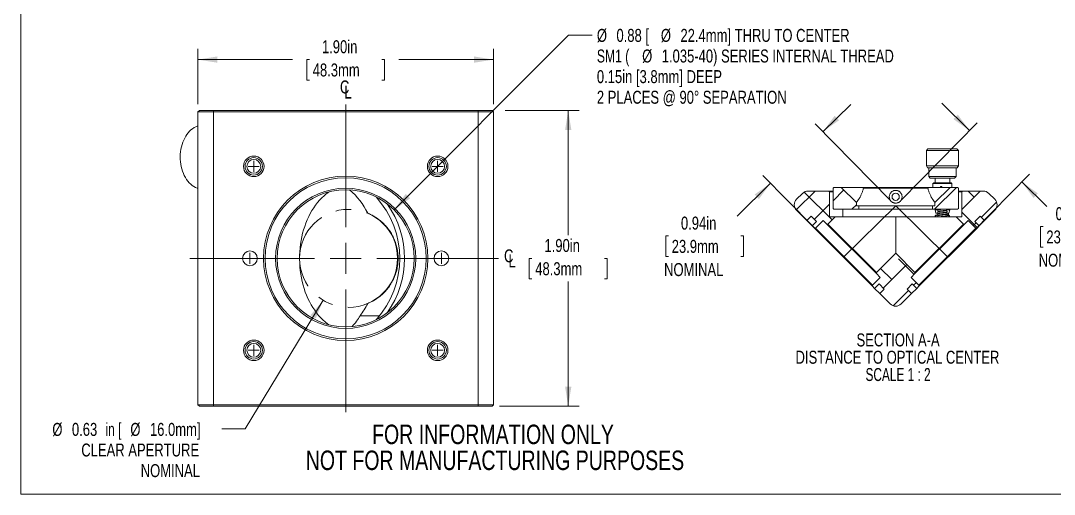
# Model space of a CAD drawing. Header units: inches. Extents: x 0.1 to 10.9, y 0 to 8.5.
# Drawn here: x 0.06 to 6.7, y 0.04 to 3.08 of the extents above; entities that cross this region are included whole.
import ezdxf

# ---------------------------------------------------------------- set-up
doc = ezdxf.new("R2010")
doc.units = ezdxf.units.IN
doc.header["$MEASUREMENT"] = 0
doc.linetypes.add('CENTERX2', pattern=[0.8, 0.5, -0.1, 0.1, -0.1])
doc.styles.add('SLDTEXTSTYLE0', font='TXT', dxfattribs={"width": 0.75})
doc.styles.add('SLDTEXTSTYLE2', font='TXT', dxfattribs={"width": 0.6875})
doc.styles.add('SLDTEXTSTYLE3', font='TXT', dxfattribs={"width": 0.7})
doc.styles.add('SLDTEXTSTYLE4', font='TXT', dxfattribs={"width": 0.681818})
doc.dimstyles.new('SLDDIMSTYLE0', dxfattribs={"dimtxt": 0.083333, "dimasz": 0.125, "dimexe": 0, "dimexo": 0.0625, "dimgap": 0.020833, "dimtad": 0, "dimtih": 1, "dimtoh": 1, "dimrnd": 1e-09, "dimzin": 4, "dimdsep": 46, "dimtxsty": 'SLDTEXTSTYLE0', "dimsah": 1, "dimcen": 0.09, "dimadec": 0, "dimazin": 1, "dimtfac": 1, "dimtofl": 0, "dimtmove": 0, "dimatfit": 3, "dimfxl": 1, "dimfrac": 2, "dimtolj": 1, "dimtzin": 12, "dimarcsym": 0})
doc.dimstyles.new('SLDDIMSTYLE1', dxfattribs={"dimtxt": 0.083333, "dimasz": 0.125, "dimexe": 0, "dimexo": 0.0625, "dimgap": 0.020833, "dimtad": 0, "dimtih": 1, "dimtoh": 1, "dimrnd": 1e-09, "dimzin": 12, "dimdsep": 46, "dimtxsty": 'SLDTEXTSTYLE0', "dimsah": 1, "dimcen": 0, "dimadec": 0, "dimazin": 3, "dimtfac": 1, "dimtofl": 0, "dimtmove": 0, "dimatfit": 3, "dimfxl": 1, "dimfrac": 2, "dimtolj": 1, "dimtzin": 12, "dimarcsym": 0})
doc.dimstyles.new('SLDDIMSTYLE5', dxfattribs={"dimtxt": 0.083333, "dimasz": 0.125, "dimexe": 0, "dimexo": 0.0625, "dimgap": 0.020833, "dimtad": 0, "dimtih": 1, "dimtoh": 1, "dimrnd": 1e-09, "dimdsep": 46, "dimtxsty": 'SLDTEXTSTYLE0', "dimsah": 1, "dimcen": 0, "dimadec": 0, "dimazin": 2, "dimtfac": 1, "dimtofl": 0, "dimtmove": 0, "dimatfit": 3, "dimfxl": 1, "dimfrac": 2, "dimtolj": 1, "dimtzin": 12, "dimarcsym": 0})
doc.dimstyles.new('SLDDIMSTYLE9', dxfattribs={"dimtxt": 0.083333, "dimasz": 0.125, "dimexe": 0, "dimexo": 0.0625, "dimgap": 0.020833, "dimtad": 0, "dimtih": 1, "dimtoh": 1, "dimlfac": 2, "dimrnd": 1e-09, "dimdsep": 46, "dimtxsty": 'SLDTEXTSTYLE0', "dimsah": 1, "dimcen": 0.09, "dimadec": 0, "dimazin": 2, "dimtfac": 1, "dimtmove": 0, "dimatfit": 0, "dimfxl": 1, "dimfrac": 2, "dimtolj": 1, "dimtzin": 12, "dimarcsym": 0})

# ---------------------------------------------------------------- blocks, each defined once
blk = doc.blocks.new('SW_NOTE_4')
at = {"color": 0, "linetype": 'Continuous', "lineweight": 0, "char_height": 0.125, "attachment_point": 2, "style": 'SLDTEXTSTYLE0'}
for s, insert in [('FOR INFORMATION ONLY', (0.9863, 0.1611)), ('NOT FOR MANUFACTURING PURPOSES', (0.9991, -0.0055))]:
    blk.add_mtext(s, dxfattribs=dict(at, insert=insert))
blk = doc.blocks.new('_D_7')
at = {"color": 8, "linetype": 'Continuous', "lineweight": 0}
for p, q in [((2.0054, 1.2819), (1.5052, 0.4562)), ((1.5052, 0.4562), (1.3552, 0.4562))]:
    blk.add_line(p, q, dxfattribs=at)
blk.add_solid([(2.0054, 1.2819), (1.9235, 1.1853), (1.9577, 1.1646)], dxfattribs=at)
at = {"color": 8, "linetype": 'Continuous', "lineweight": 0, "attachment_point": 1}
for s, insert, char_height, style in [('%%c', (0.2656, 0.4942), 0.08333, 'SLDTEXTSTYLE0'), ('0.63', (0.3914, 0.4942), 0.08333, 'SLDTEXTSTYLE0'), ('in [', (0.6069, 0.4942), 0.08333, 'SLDTEXTSTYLE2'), ('%%c', (0.7666, 0.4942), 0.08333, 'SLDTEXTSTYLE0'), ('16.0mm]', (0.8924, 0.4942), 0.08333, 'SLDTEXTSTYLE0'), ('CLEAR APERTURE', (0.4515, 0.3618), 0.083333, 'SLDTEXTSTYLE0'), ('NOMINAL', (0.8331, 0.2294), 0.08333, 'SLDTEXTSTYLE0')]:
    blk.add_mtext(s, dxfattribs=dict(at, insert=insert, char_height=char_height, style=style))
blk = doc.blocks.new('_D_8')
at = {"color": 8, "linetype": 'Continuous', "lineweight": 0}
for p, q in [((1.1999, 2.541), (1.1999, 2.8973)), ((3.0999, 2.541), (3.0999, 2.8973)), ((1.1999, 2.8273), (1.809, 2.8273)), ((1.9169, 2.8273), (1.9, 2.8273)), ((1.9, 2.8273), (1.9, 2.6949)), ((2.3829, 2.8273), (2.3998, 2.8273)), ((2.3998, 2.8273), (2.3998, 2.6949)), ((3.0999, 2.8273), (2.4908, 2.8273)), ((1.9, 2.6949), (1.9169, 2.6949)), ((2.3998, 2.6949), (2.3829, 2.6949))]:
    blk.add_line(p, q, dxfattribs=at)
for points in [[(1.1999, 2.8273), (1.3249, 2.8073), (1.3249, 2.8473)], [(3.0999, 2.8273), (2.9749, 2.8473), (2.9749, 2.8073)]]:
    blk.add_solid(points, dxfattribs=at)
at = {"color": 8, "linetype": 'Continuous', "lineweight": 0, "char_height": 0.08333, "attachment_point": 1, "style": 'SLDTEXTSTYLE0'}
for s, insert in [('1.90in', (1.9972, 2.9516)), ('48.3mm', (1.938, 2.8023))]:
    blk.add_mtext(s, dxfattribs=dict(at, insert=insert))
blk = doc.blocks.new('_D_9')
at = {"color": 8, "linetype": 'Continuous', "lineweight": 0}
for p, q in [((2.461, 1.8622), (3.582, 2.9832)), ((3.582, 2.9832), (3.732, 2.9832))]:
    blk.add_line(p, q, dxfattribs=at)
blk.add_solid([(2.461, 1.8622), (2.5635, 1.9364), (2.5352, 1.9647)], dxfattribs=at)
at = {"color": 8, "linetype": 'Continuous', "lineweight": 0, "attachment_point": 1}
for s, insert, char_height, style in [('%%c', (3.7633, 3.0244), 0.08333, 'SLDTEXTSTYLE0'), ('0.88 [', (3.8891, 3.0244), 0.08333, 'SLDTEXTSTYLE0'), ('%%c', (4.1743, 3.0244), 0.08333, 'SLDTEXTSTYLE0'), ('22.4mm] THRU TO CENTER', (4.3001, 3.0244), 0.083333, 'SLDTEXTSTYLE0'), ('SM1 (', (3.7633, 2.892), 0.08333, 'SLDTEXTSTYLE3'), ('%%c', (4.0542, 2.892), 0.08333, 'SLDTEXTSTYLE0'), ('1.035-40) SERIES INTERNAL THREAD', (4.18, 2.892), 0.083333, 'SLDTEXTSTYLE0'), ('0.15in [3.8mm] DEEP', (3.7633, 2.7596), 0.083333, 'SLDTEXTSTYLE0'), ('2 PLACES @ 90° SEPARATION', (3.7633, 2.6272), 0.083333, 'SLDTEXTSTYLE0')]:
    blk.add_mtext(s, dxfattribs=dict(at, insert=insert, char_height=char_height, style=style))
blk = doc.blocks.new('_D_10')
at = {"color": 8, "linetype": 'Continuous', "lineweight": 0}
for p, q in [((3.1734, 2.501), (3.6493, 2.501)), ((3.5793, 2.501), (3.5793, 1.7003)), ((3.3463, 1.551), (3.3294, 1.551)), ((3.3294, 1.551), (3.3294, 1.4186)), ((3.8124, 1.551), (3.8293, 1.551)), ((3.8293, 1.551), (3.8293, 1.4186)), ((3.3294, 1.4186), (3.3463, 1.4186)), ((3.5793, 0.601), (3.5793, 1.4017)), ((3.8293, 1.4186), (3.8124, 1.4186)), ((3.137, 0.601), (3.6493, 0.601))]:
    blk.add_line(p, q, dxfattribs=at)
for points in [[(3.5793, 2.501), (3.5593, 2.376), (3.5993, 2.376)], [(3.5793, 0.601), (3.5993, 0.726), (3.5593, 0.726)]]:
    blk.add_solid(points, dxfattribs=at)
at = {"color": 8, "linetype": 'Continuous', "lineweight": 0, "char_height": 0.08333, "attachment_point": 1, "style": 'SLDTEXTSTYLE0'}
for s, insert in [('1.90in', (3.4266, 1.6753)), ('48.3mm', (3.3675, 1.526))]:
    blk.add_mtext(s, dxfattribs=dict(at, insert=insert))
blk = doc.blocks.new('SW_SYMBOL_MOD_CL')
at = {"color": 0, "linetype": 'Continuous', "lineweight": 0, "char_height": 30.8, "attachment_point": 5, "style": 'SLDTEXTSTYLE0'}
for s, insert in [('C', (15.7, 23.6)), ('L', (23.6, 11.8))]:
    blk.add_mtext(s, dxfattribs=dict(at, insert=insert))
blk = doc.blocks.new('SW_CENTERMARKSYMBOL_4')
at = {"color": 0, "linetype": 'Continuous', "lineweight": 0}
for p, q in [((0, 0.2), (0, 0.9881)), ((0, 0), (0, 0.1)), ((-0.2, 0), (-1.0007, 0)), ((0, 0), (-0.1, 0)), ((0, 0), (0, -0.1)), ((0, 0), (0.1, 0)), ((0.2, 0), (0.9808, 0)), ((0, -0.2), (0, -0.9868))]:
    blk.add_line(p, q, dxfattribs=at)
blk = doc.blocks.new('SW_CENTERMARKSYMBOL_5')
at = {"color": 0, "linetype": 'Continuous', "lineweight": 0}
for q in [(-0.035, 0), (0, 0.035), (0, -0.035), (0.035, 0)]:
    blk.add_line((0, 0), q, dxfattribs=at)
blk = doc.blocks.new('SW_CENTERMARKSYMBOL_6')
at = {"color": 0, "linetype": 'Continuous', "lineweight": 0}
for q in [(-0.035, 0), (0, 0.035), (0, -0.035), (0.035, 0)]:
    blk.add_line((0, 0), q, dxfattribs=at)
blk = doc.blocks.new('SW_CENTERMARKSYMBOL_7')
at = {"color": 0, "linetype": 'Continuous', "lineweight": 0}
for q in [(-0.035, 0), (0, 0.035), (0, -0.035), (0.035, 0)]:
    blk.add_line((0, 0), q, dxfattribs=at)
blk = doc.blocks.new('SW_CENTERMARKSYMBOL_8')
at = {"color": 0, "linetype": 'Continuous', "lineweight": 0}
for q in [(-0.035, 0), (0, 0.035), (0, -0.035), (0.035, 0)]:
    blk.add_line((0, 0), q, dxfattribs=at)
blk = doc.blocks.new('SW_CENTERMARKSYMBOL_9')
at = {"color": 0, "linetype": 'Continuous', "lineweight": 0}
for q in [(-0.035, 0), (0, 0.035), (0, -0.035), (0.035, 0)]:
    blk.add_line((0, 0), q, dxfattribs=at)
blk = doc.blocks.new('SW_CENTERMARKSYMBOL_10')
at = {"color": 0, "linetype": 'Continuous', "lineweight": 0}
for q in [(-0.035, 0), (0, 0.035), (0, -0.035), (0.035, 0)]:
    blk.add_line((0, 0), q, dxfattribs=at)
blk = doc.blocks.new('_D_15')
at = {"color": 8, "linetype": 'Continuous', "lineweight": 0}
for p, q in [((2.3316, 4.2432), (1.6689, 3.4006)), ((1.6689, 3.4006), (1.5189, 3.4006))]:
    blk.add_line(p, q, dxfattribs=at)
blk.add_solid([(2.3316, 4.2432), (2.2386, 4.1573), (2.27, 4.1326)], dxfattribs=at)
at = {"color": 8, "linetype": 'Continuous', "lineweight": 0, "char_height": 0.083333, "attachment_point": 1, "style": 'SLDTEXTSTYLE0'}
for s, insert in [('1/4-20 MOUNTING HOLE', (0.2055, 3.4417)), ('0.35in [8.9mm] DEEP', (0.4129, 3.3093))]:
    blk.add_mtext(s, dxfattribs=dict(at, insert=insert))
blk = doc.blocks.new('_D_20')
at = {"color": 8, "linetype": 'Continuous', "lineweight": 0}
for p, q in [((6.2647, 3.941), (6.6885, 3.2071)), ((6.6885, 3.2071), (6.8385, 3.2071))]:
    blk.add_line(p, q, dxfattribs=at)
blk.add_solid([(6.2647, 3.941), (6.3099, 3.8228), (6.3446, 3.8428)], dxfattribs=at)
at = {"color": 8, "linetype": 'Continuous', "lineweight": 0, "char_height": 0.083333, "attachment_point": 1, "style": 'SLDTEXTSTYLE0'}
for s, insert in [('4-40 MOUNTING HOLE', (6.8697, 3.2483)), ('FOR USE WITH', (6.8697, 3.1159)), ('ER SERIES EXTENSION RODS (NOT INCLUDED)', (6.8697, 2.9835)), ('4 PLACES, BOTH SIDES', (6.8697, 2.8511))]:
    blk.add_mtext(s, dxfattribs=dict(at, insert=insert))
blk = doc.blocks.new('_D_24')
at = {"color": 8, "linetype": 'Continuous', "lineweight": 0}
for p, q in [((6.1571, 2.3716), (5.9788, 2.5468)), ((5.7177, 1.9247), (6.2061, 2.4215)), ((6.0535, 1.5944), (6.542, 2.0912)), ((6.4929, 2.0413), (6.6539, 1.883)), ((6.6293, 1.755), (6.6124, 1.755)), ((6.6124, 1.755), (6.6124, 1.6226)), ((7.0953, 1.755), (7.1122, 1.755)), ((7.1122, 1.755), (7.1122, 1.6226)), ((6.6124, 1.6226), (6.6293, 1.6226)), ((7.1122, 1.6226), (7.0953, 1.6226))]:
    blk.add_line(p, q, dxfattribs=at)
for points in [[(6.1571, 2.3716), (6.0819, 2.4735), (6.0539, 2.4449)], [(6.4929, 2.0413), (6.568, 1.9394), (6.5961, 1.9679)]]:
    blk.add_solid(points, dxfattribs=at)
at = {"color": 8, "linetype": 'Continuous', "lineweight": 0, "char_height": 0.08333, "attachment_point": 1, "style": 'SLDTEXTSTYLE0'}
for s, insert in [('0.94in', (6.7096, 1.8793)), ('23.9mm', (6.6504, 1.73)), ('NOMINAL', (6.6012, 1.5807))]:
    blk.add_mtext(s, dxfattribs=dict(at, insert=insert))
blk = doc.blocks.new('_D_25')
at = {"color": 8, "linetype": 'Continuous', "lineweight": 0}
for p, q in [((5.2153, 2.3643), (5.3936, 2.5396)), ((5.6475, 1.9247), (5.1662, 2.4142)), ((5.3117, 1.5944), (4.8303, 2.084)), ((4.8794, 2.034), (4.6644, 1.8226)), ((4.223, 1.6946), (4.2061, 1.6946)), ((4.2061, 1.6946), (4.2061, 1.5622)), ((4.689, 1.6946), (4.7059, 1.6946)), ((4.7059, 1.6946), (4.7059, 1.5622)), ((4.2061, 1.5622), (4.223, 1.5622)), ((4.7059, 1.5622), (4.689, 1.5622))]:
    blk.add_line(p, q, dxfattribs=at)
for points in [[(5.2153, 2.3643), (5.3184, 2.4377), (5.2904, 2.4662)], [(4.8794, 2.034), (4.7763, 1.9607), (4.8043, 1.9321)]]:
    blk.add_solid(points, dxfattribs=at)
at = {"color": 8, "linetype": 'Continuous', "lineweight": 0, "char_height": 0.08333, "attachment_point": 1, "style": 'SLDTEXTSTYLE0'}
for s, insert in [('0.94in', (4.3033, 1.8189)), ('23.9mm', (4.2441, 1.6696)), ('NOMINAL', (4.195, 1.5203))]:
    blk.add_mtext(s, dxfattribs=dict(at, insert=insert))
blk = doc.blocks.new('SW_NOTE_5')
at = {"color": 0, "linetype": 'Continuous', "lineweight": 0, "char_height": 0.083333, "attachment_point": 2}
for s, insert, style in [('SECTION A-A', (0.3372, 0.1074), 'SLDTEXTSTYLE0'), ('DISTANCE TO OPTICAL CENTER', (0.3333, -0.0037), 'SLDTEXTSTYLE0'), ('SCALE 1 : 2', (0.3371, -0.1148), 'SLDTEXTSTYLE4')]:
    blk.add_mtext(s, dxfattribs=dict(at, insert=insert, style=style))

msp = doc.modelspace()

# ---------------------------------------------------------------- hatches: boundary and pattern name
at = {"linetype": 'Continuous', "lineweight": 0}
h = msp.add_hatch(dxfattribs=at)
h.set_pattern_fill('ANSI31', style=0)
h.paths.add_polyline_path([(5.4301, 1.889), (5.4301, 1.9089), (5.3325, 2.0065), (5.2851, 2.0065), (5.2801, 2.0015), (5.2801, 1.8715), (5.2851, 1.8665), (5.4451, 1.8665), (5.4451, 1.889)], flags=0)
h = msp.add_hatch(dxfattribs=at)
h.set_pattern_fill('ANSI31', style=0)
h.paths.add_polyline_path([(5.9351, 1.9089), (5.9351, 1.889), (5.9201, 1.889), (5.9201, 1.8665), (6.0801, 1.8665), (6.0851, 1.8715), (6.0851, 2.0015), (6.0801, 2.0065), (6.0327, 2.0065)], flags=0)
h = msp.add_hatch(dxfattribs=at)
h.set_pattern_fill('ANSI38', style=0)
edge = h.paths.add_edge_path(flags=0)
edge.add_line((5.2576, 1.818), (5.2576, 1.978))
edge.add_line((5.2576, 1.978), (5.2526, 1.983))
edge.add_line((5.2526, 1.983), (5.1199, 1.983))
edge.add_arc((5.1199, 1.933), 0.05, 90, 135)
edge.add_line((5.0846, 1.9684), (5.0462, 1.93))
edge.add_arc((5.0816, 1.8947), 0.05, 135, 225)
edge.add_line((5.0462, 1.8593), (5.1125, 1.793))
edge.add_line((5.1125, 1.793), (5.1408, 1.8212))
edge.add_line((5.1408, 1.8212), (5.1743, 1.7878))
edge.add_line((5.1743, 1.7878), (5.146, 1.7595))
edge.add_line((5.146, 1.7595), (5.1602, 1.7453))
edge.add_line((5.1602, 1.7453), (5.1673, 1.7453))
edge.add_line((5.1673, 1.7453), (5.2168, 1.7948))
edge.add_line((5.2168, 1.7948), (5.2407, 1.7709))
edge.add_line((5.2407, 1.7709), (5.2477, 1.7709))
edge.add_line((5.2477, 1.7709), (5.2949, 1.818))
edge.add_line((5.2949, 1.818), (5.2576, 1.818))
h = msp.add_hatch(dxfattribs=at)
h.set_pattern_fill('ANSI38', style=0)
edge = h.paths.add_edge_path(flags=0)
edge.add_line((6.2453, 1.983), (6.1126, 1.983))
edge.add_line((6.1126, 1.983), (6.1076, 1.978))
edge.add_line((6.1076, 1.978), (6.1076, 1.818))
edge.add_line((6.1076, 1.818), (6.0703, 1.818))
edge.add_line((6.0703, 1.818), (6.1175, 1.7709))
edge.add_line((6.1175, 1.7709), (6.1245, 1.7709))
edge.add_line((6.1245, 1.7709), (6.1484, 1.7948))
edge.add_line((6.1484, 1.7948), (6.1979, 1.7453))
edge.add_line((6.1979, 1.7453), (6.205, 1.7453))
edge.add_line((6.205, 1.7453), (6.2192, 1.7595))
edge.add_line((6.2192, 1.7595), (6.1909, 1.7878))
edge.add_line((6.1909, 1.7878), (6.2244, 1.8212))
edge.add_line((6.2244, 1.8212), (6.2527, 1.793))
edge.add_line((6.2527, 1.793), (6.319, 1.8593))
edge.add_arc((6.2836, 1.8947), 0.05, 315, 405)
edge.add_line((6.319, 1.93), (6.2806, 1.9684))
edge.add_arc((6.2453, 1.933), 0.05, 45, 90)
h = msp.add_hatch(dxfattribs=at)
h.set_pattern_fill('ANSI38', style=0)
edge = h.paths.add_edge_path(flags=0)
edge.add_line((5.7895, 1.3864), (5.8178, 1.3581))
edge.add_line((5.8178, 1.3581), (5.832, 1.3723))
edge.add_line((5.832, 1.3723), (5.832, 1.3793))
edge.add_line((5.832, 1.3793), (5.7825, 1.4288))
edge.add_line((5.7825, 1.4288), (5.8063, 1.4527))
edge.add_line((5.8063, 1.4527), (5.8063, 1.4598))
edge.add_line((5.8063, 1.4598), (5.6826, 1.5835))
edge.add_line((5.6826, 1.5835), (5.5589, 1.4598))
edge.add_line((5.5589, 1.4598), (5.5589, 1.4527))
edge.add_line((5.5589, 1.4527), (5.5827, 1.4288))
edge.add_line((5.5827, 1.4288), (5.5332, 1.3793))
edge.add_line((5.5332, 1.3793), (5.5332, 1.3723))
edge.add_line((5.5332, 1.3723), (5.5474, 1.3581))
edge.add_line((5.5474, 1.3581), (5.5757, 1.3864))
edge.add_line((5.5757, 1.3864), (5.6092, 1.3529))
edge.add_line((5.6092, 1.3529), (5.5809, 1.3246))
edge.add_line((5.5809, 1.3246), (5.6472, 1.2583))
edge.add_arc((5.6826, 1.2936), 0.05, 225, 315)
edge.add_line((5.718, 1.2583), (5.7843, 1.3246))
edge.add_line((5.7843, 1.3246), (5.756, 1.3529))
edge.add_line((5.756, 1.3529), (5.7895, 1.3864))

# ---------------------------------------------------------------- linework, layer by layer
at = {"color": 7, "linetype": 'Continuous', "lineweight": 0}
for p, q in [((0.0622, 8.4506), (0.0622, 0.0356)), ((1.1999, 2.491), (1.2099, 2.501)), ((1.2999, 2.491), (1.1999, 2.491)), ((1.1999, 0.611), (1.1999, 2.491)), ((1.2099, 2.501), (1.2999, 2.501)), ((1.2999, 2.491), (1.2999, 2.501)), ((1.2999, 2.501), (2.9999, 2.501)), ((1.2999, 2.491), (1.2999, 0.611)), ((2.9999, 2.491), (1.2999, 2.491)), ((2.9999, 2.491), (2.9999, 2.501)), ((2.9999, 2.501), (3.0899, 2.501)), ((2.9999, 0.611), (2.9999, 2.491)), ((3.0999, 2.491), (2.9999, 2.491)), ((3.0999, 2.491), (3.0899, 2.501)), ((3.0999, 2.491), (3.0999, 0.611)), ((5.8901, 2.2538), (5.8801, 2.2438)), ((5.8801, 2.2438), (5.8801, 2.1443)), ((6.0851, 2.2438), (5.8801, 2.2438)), ((6.0751, 2.2538), (5.8901, 2.2538)), ((6.0851, 2.2438), (6.0751, 2.2538)), ((6.0851, 2.1443), (6.0851, 2.2438)), ((5.8801, 2.1443), (5.8876, 2.1313)), ((6.0851, 2.1443), (5.8801, 2.1443)), ((6.0776, 2.1313), (5.8876, 2.1313)), ((5.8951, 2.1313), (5.8951, 2.0763)), ((6.0701, 2.0763), (6.0701, 2.1313)), ((6.0776, 2.1313), (6.0851, 2.1443)), ((5.8951, 2.0763), (5.9051, 2.0663)), ((6.0701, 2.0763), (5.8951, 2.0763)), ((6.0601, 2.0663), (5.9051, 2.0663)), ((5.9357, 2.0663), (5.9357, 2.0365)), ((6.0295, 2.0365), (6.0295, 2.0663)), ((6.0601, 2.0663), (6.0701, 2.0763)), ((5.2851, 2.0065), (5.2801, 2.0015)), ((5.2801, 1.8715), (5.2801, 2.0015)), ((5.2851, 2.0065), (5.3325, 2.0065)), ((5.3325, 2.0065), (5.4301, 1.9089)), ((5.3325, 2.0065), (5.4695, 2.0065)), ((5.4758, 2.0015), (5.4695, 2.0065)), ((5.4695, 2.0065), (5.8957, 2.0065)), ((5.8894, 2.0015), (5.4758, 2.0015)), ((5.8957, 2.0065), (5.8894, 2.0015)), ((6.0327, 2.0065), (5.8957, 2.0065)), ((5.9272, 2.0365), (5.9222, 2.0315)), ((5.9222, 2.0315), (5.9222, 2.0065)), ((5.9222, 2.0315), (6.043, 2.0315)), ((5.9272, 2.0365), (6.038, 2.0365)), ((6.0327, 2.0065), (5.9351, 1.9089)), ((6.0327, 2.0065), (6.0801, 2.0065)), ((6.043, 2.0315), (6.038, 2.0365)), ((6.043, 2.0065), (6.043, 2.0315)), ((6.0851, 2.0015), (6.0801, 2.0065)), ((6.0851, 1.8715), (6.0851, 2.0015)), ((5.0846, 1.9684), (5.0462, 1.93)), ((5.2526, 1.983), (5.1199, 1.983)), ((5.2576, 1.978), (5.2526, 1.983)), ((5.2526, 1.983), (5.2801, 1.983)), ((5.2576, 1.978), (5.2576, 1.818)), ((5.2801, 1.978), (5.2576, 1.978)), ((6.0851, 1.983), (6.1126, 1.983)), ((6.1076, 1.978), (6.0851, 1.978)), ((6.1126, 1.983), (6.1076, 1.978)), ((6.1076, 1.818), (6.1076, 1.978)), ((6.2453, 1.983), (6.1126, 1.983)), ((6.1855, 1.983), (6.1855, 1.9832)), ((6.2806, 1.9684), (6.319, 1.93)), ((5.1125, 1.793), (5.0462, 1.8593)), ((5.2801, 1.8715), (5.2851, 1.8665)), ((5.4451, 1.8665), (5.2851, 1.8665)), ((5.4301, 1.9089), (5.4301, 1.889)), ((5.4451, 1.889), (5.4301, 1.889)), ((5.4451, 1.889), (5.4451, 1.8665)), ((5.4451, 1.889), (5.9201, 1.889)), ((5.9201, 1.8665), (5.4451, 1.8665)), ((5.9201, 1.8665), (5.9201, 1.889)), ((5.9351, 1.889), (5.9201, 1.889)), ((6.0801, 1.8665), (5.9201, 1.8665)), ((5.9351, 1.889), (5.9351, 1.9089)), ((5.9357, 1.8665), (5.9357, 1.8623)), ((5.9357, 1.8623), (5.9413, 1.8413)), ((5.9542, 1.8623), (5.9357, 1.8623)), ((6.0295, 1.8623), (6.0121, 1.8623)), ((6.0238, 1.8413), (6.0295, 1.8623)), ((6.0295, 1.8623), (6.0295, 1.8665)), ((6.0801, 1.8665), (6.0851, 1.8715)), ((6.319, 1.8593), (6.2527, 1.793)), ((5.1125, 1.793), (5.1408, 1.8212)), ((5.146, 1.7595), (5.1125, 1.793)), ((5.1408, 1.8212), (5.1743, 1.7878)), ((5.2168, 1.7948), (5.1673, 1.7453)), ((5.2168, 1.7948), (5.2407, 1.7709)), ((5.2949, 1.818), (5.2477, 1.7709)), ((5.2949, 1.818), (5.2576, 1.818)), ((5.2949, 1.818), (5.6826, 1.818)), ((5.6826, 1.818), (5.6826, 1.5835)), ((5.6826, 1.818), (6.0703, 1.818)), ((5.9554, 1.8413), (5.9413, 1.8413)), ((5.9604, 1.8278), (5.961, 1.8272)), ((6.0062, 1.8217), (6.0056, 1.8207)), ((6.0083, 1.8323), (6.0101, 1.8351)), ((6.0238, 1.8413), (6.0125, 1.8413)), ((6.1175, 1.7709), (6.0703, 1.818)), ((6.1076, 1.818), (6.0703, 1.818)), ((6.1245, 1.7709), (6.1484, 1.7948)), ((6.1979, 1.7453), (6.1484, 1.7948)), ((6.1909, 1.7878), (6.2244, 1.8212)), ((6.2192, 1.7595), (6.2527, 1.793)), ((6.2527, 1.793), (6.2244, 1.8212)), ((5.1743, 1.7878), (5.146, 1.7595)), ((5.1602, 1.7453), (5.146, 1.7595)), ((5.1602, 1.7453), (5.1673, 1.7453)), ((5.5332, 1.3723), (5.1602, 1.7453)), ((5.1673, 1.7453), (5.5332, 1.3793)), ((5.5589, 1.4527), (5.2407, 1.7709)), ((5.2407, 1.7709), (5.2477, 1.7709)), ((5.2477, 1.7709), (5.5589, 1.4598)), ((6.1245, 1.7709), (5.8063, 1.4527)), ((5.8063, 1.4598), (6.1175, 1.7709)), ((5.832, 1.3793), (6.1979, 1.7453)), ((6.205, 1.7453), (5.832, 1.3723)), ((6.1175, 1.7709), (6.1245, 1.7709)), ((6.1909, 1.7878), (6.2192, 1.7595)), ((6.1979, 1.7453), (6.205, 1.7453)), ((6.2192, 1.7595), (6.205, 1.7453)), ((5.5589, 1.4598), (5.6826, 1.5835)), ((5.6826, 1.5835), (5.8063, 1.4598)), ((5.5332, 1.3793), (5.5827, 1.4288)), ((5.5589, 1.4598), (5.5589, 1.4527)), ((5.5589, 1.4527), (5.5827, 1.4288)), ((5.7825, 1.4288), (5.8063, 1.4527)), ((5.7825, 1.4288), (5.832, 1.3793)), ((5.8063, 1.4527), (5.8063, 1.4598)), ((5.5332, 1.3793), (5.5332, 1.3723)), ((5.5474, 1.3581), (5.5332, 1.3723)), ((5.5474, 1.3581), (5.5757, 1.3864)), ((5.5809, 1.3246), (5.5474, 1.3581)), ((5.5757, 1.3864), (5.6092, 1.3529)), ((5.6092, 1.3529), (5.5809, 1.3246)), ((5.756, 1.3529), (5.7895, 1.3864)), ((5.756, 1.3529), (5.7843, 1.3246)), ((5.7843, 1.3246), (5.8178, 1.3581)), ((5.8178, 1.3581), (5.7895, 1.3864)), ((5.832, 1.3723), (5.8178, 1.3581)), ((5.832, 1.3723), (5.832, 1.3793)), ((5.6472, 1.2583), (5.5809, 1.3246)), ((5.7843, 1.3246), (5.718, 1.2583)), ((2.2431, 1.1827), (2.37, 1.1827)), ((1.1999, 0.611), (1.2999, 0.611)), ((1.1999, 0.611), (1.2099, 0.601)), ((1.2999, 0.601), (1.2099, 0.601)), ((1.2999, 0.611), (2.9999, 0.611)), ((1.2999, 0.611), (1.2999, 0.601)), ((2.9999, 0.601), (1.2999, 0.601)), ((2.9999, 0.611), (3.0999, 0.611)), ((2.9999, 0.611), (2.9999, 0.601)), ((3.0899, 0.601), (2.9999, 0.601)), ((3.0999, 0.611), (3.0899, 0.601)), ((10.9445, 0.0356), (0.0622, 0.0356))]:
    msp.add_line(p, q, dxfattribs=at)
at = {"color": 8, "linetype": 'Continuous', "lineweight": 0}
for p, q in [((5.3426, 1.8665), (5.3426, 1.818)), ((6.0226, 1.8299), (6.0226, 1.8413))]:
    msp.add_line(p, q, dxfattribs=at)
at = {"color": 7, "linetype": 'CENTERX2', "lineweight": 0}
for p, q in [((5.3467, 1.5588), (5.6826, 1.889)), ((5.6826, 1.889), (6.0185, 1.5588))]:
    msp.add_line(p, q, dxfattribs=at)
at = {"color": 7, "linetype": 'Continuous', "lineweight": 0, "flags": 128}
for points in [[(1.1229, 2.3362), (1.1157, 2.3237), (1.1092, 2.3105), (1.1036, 2.2965), (1.0987, 2.282), (1.0946, 2.267), (1.0913, 2.2515), (1.089, 2.2358), (1.0875, 2.2198), (1.0869, 2.2038), (1.0872, 2.1877), (1.0884, 2.1717), (1.0904, 2.1558), (1.0934, 2.1403), (1.0972, 2.1251), (1.1018, 2.1104), (1.1072, 2.0962), (1.1134, 2.0827), (1.1204, 2.07), (1.128, 2.058), (1.1362, 2.0469), (1.1451, 2.0368), (1.1544, 2.0277), (1.1643, 2.0196), (1.1746, 2.0127), (1.1852, 2.0069), (1.1961, 2.0023), (1.1999, 2.0011)], [(2.0418, 1.1245), (2.033, 1.1309), (2.018, 1.1427), (2.0035, 1.1557), (1.9895, 1.1696), (1.976, 1.1846), (1.963, 1.2005), (1.9506, 1.2173), (1.9389, 1.235), (1.9278, 1.2535), (1.9174, 1.2728), (1.9077, 1.2928), (1.8988, 1.3135), (1.8906, 1.3348), (1.8832, 1.3567), (1.8765, 1.3791), (1.8708, 1.4019), (1.8658, 1.4252), (1.8617, 1.4487), (1.8584, 1.4725), (1.856, 1.4965), (1.8545, 1.5207), (1.8538, 1.545), (1.854, 1.5692), (1.8551, 1.5934), (1.8571, 1.6175), (1.8599, 1.6415), (1.8636, 1.6652), (1.8682, 1.6885), (1.8735, 1.7116), (1.8798, 1.7342), (1.8868, 1.7563), (1.8946, 1.7779), (1.9032, 1.799), (1.9125, 1.8193), (1.9225, 1.839), (1.9333, 1.8579), (1.9447, 1.876), (1.9567, 1.8933), (1.9694, 1.9096), (1.9826, 1.9251), (1.9964, 1.9395), (2.0107, 1.953), (2.0254, 1.9654), (2.0406, 1.9767), (2.0418, 1.9776)], [(5.9526, 1.8413), (5.9529, 1.8404), (5.9541, 1.8372)]]:
    msp.add_lwpolyline(points, dxfattribs=at)
at = {"color": 7, "linetype": 'Continuous', "lineweight": 0}
for centre, radius in [((1.5593, 2.1416), 0.066), ((1.5593, 2.1416), 0.056), ((2.7404, 2.1416), 0.066), ((2.7404, 2.1416), 0.056), ((1.5593, 2.1416), 0.0445), ((2.7404, 2.1416), 0.0445), ((2.1499, 1.551), 0.5275), ((2.1499, 1.551), 0.5175), ((2.1499, 1.551), 0.45), ((2.1499, 1.551), 0.44), ((5.6826, 1.9465), 0.0234), ((1.5349, 1.551), 0.0474), ((2.7649, 1.551), 0.0474), ((1.5593, 0.9605), 0.066), ((1.5593, 0.9605), 0.056), ((1.5593, 0.9605), 0.0445), ((2.7404, 0.9605), 0.066), ((2.7404, 0.9605), 0.056), ((2.7404, 0.9605), 0.0445)]:
    msp.add_circle(centre, radius, dxfattribs=at)
at = {"color": 8, "linetype": 'CENTERX2', "lineweight": 0}
msp.add_circle((2.1685, 1.551), 0.3147, dxfattribs=at)
at = {"color": 7, "linetype": 'Continuous', "lineweight": 0}
for centre, radius, start, end in [((1.2488, 2.2647), 0.1448, 109.72828, 150.38846), ((1.8926, 1.6507), 0.4416, 25.50264, 50.26625), ((1.9107, 1.551), 0.5867, 317.77088, 42.22912), ((5.0816, 1.8947), 0.05, 135, 225), ((5.1199, 1.933), 0.05, 90, 135), ((6.2453, 1.933), 0.05, 45, 90), ((6.2836, 1.8947), 0.05, 315, 45), ((1.9184, 1.551), 0.609, 324.96065, 35.03935), ((5.95, 1.8162), 0.0156, 78.27659, 173.1079), ((5.95, 1.8162), 0.0131, 52.79209, 171.78679), ((6.0152, 1.8162), 0.0156, 6.8921, 106.01868), ((6.0152, 1.8162), 0.0106, 10.16425, 105.39677), ((1.8454, 1.4805), 0.4967, 323.17514, 333.80396), ((5.6826, 1.2936), 0.05, 225, 315), ((1.8975, 1.3843), 0.4, 317.29925, 329.74802)]:
    msp.add_arc(centre, radius, start, end, dxfattribs=at)
for points, knots in [([(5.4758, 2.0015), (5.475, 1.9983), (5.4733, 1.9919), (5.4704, 1.9827), (5.4672, 1.9738), (5.4636, 1.965), (5.4598, 1.9566), (5.4558, 1.9485), (5.4517, 1.941), (5.4478, 1.9344), (5.4441, 1.9286), (5.4408, 1.9235), (5.4378, 1.9192), (5.4351, 1.9156), (5.433, 1.9127), (5.4314, 1.9106), (5.4304, 1.9092), (5.4301, 1.9089), (5.4301, 1.9089), (5.4301, 1.9089)], [0, 0, 0, 0, 0.055323, 0.11094, 0.167509, 0.224419, 0.28653, 0.349091, 0.413036, 0.477445, 0.539315, 0.601579, 0.665049, 0.728925, 0.794416, 0.860342, 0.927628, 0.995381, 1, 1, 1, 1]), ([(5.8894, 2.0015), (5.8902, 1.9983), (5.8919, 1.9919), (5.8948, 1.9827), (5.898, 1.9738), (5.9016, 1.965), (5.9054, 1.9566), (5.9094, 1.9485), (5.9135, 1.941), (5.9174, 1.9344), (5.9211, 1.9286), (5.9244, 1.9235), (5.9274, 1.9192), (5.9301, 1.9156), (5.9322, 1.9127), (5.9338, 1.9106), (5.9348, 1.9092), (5.9351, 1.9089), (5.9351, 1.9089), (5.9351, 1.9089)], [0, 0, 0, 0, 0.055323, 0.11094, 0.167509, 0.224419, 0.28653, 0.349091, 0.413036, 0.477445, 0.539315, 0.601579, 0.665049, 0.728925, 0.794416, 0.860342, 0.927628, 0.995381, 1, 1, 1, 1]), ([(5.9751, 2.0128), (5.9746, 2.0128), (5.9736, 2.0127), (5.9723, 2.012), (5.9713, 2.0111), (5.9706, 2.0102), (5.9702, 2.009), (5.9701, 2.0082), (5.9701, 2.0078)], [0, 0, 0, 0, 0.183129, 0.412264, 0.545663, 0.690017, 0.842744, 1, 1, 1, 1]), ([(5.9701, 2.0077), (5.9701, 2.0077), (5.9701, 2.0077), (5.9701, 2.0069), (5.9701, 2.0065)], [0, 0, 0, 0, 0.582807, 1, 1, 1, 1]), ([(5.9801, 2.0078), (5.9801, 2.0082), (5.98, 2.009), (5.9796, 2.0102), (5.9789, 2.0111), (5.9779, 2.012), (5.9766, 2.0127), (5.9756, 2.0128), (5.9751, 2.0128)], [0, 0, 0, 0, 0.157256, 0.309983, 0.454338, 0.587736, 0.816871, 1, 1, 1, 1]), ([(5.9801, 2.0065), (5.9801, 2.0068), (5.9801, 2.0077), (5.9801, 2.0077), (5.9801, 2.0077)], [0, 0, 0, 0, 0.355859, 1, 1, 1, 1]), ([(1.7991, 1.9321), (1.7992, 1.9321), (1.7999, 1.9322), (1.8005, 1.9325), (1.8011, 1.9328)], [0, 0, 0, 0, 0.10777, 1, 1, 1, 1]), ([(5.6826, 1.9055), (5.6803, 1.9056), (5.6757, 1.9059), (5.6691, 1.9076), (5.6628, 1.9104), (5.657, 1.9142), (5.652, 1.9189), (5.6478, 1.9245), (5.6446, 1.9306), (5.6425, 1.9372), (5.6415, 1.9441), (5.6416, 1.951), (5.643, 1.9578), (5.6454, 1.9642), (5.6488, 1.9701), (5.6532, 1.9754), (5.6585, 1.9799), (5.6644, 1.9835), (5.6709, 1.986), (5.6777, 1.9874), (5.6846, 1.9877), (5.6915, 1.9868), (5.698, 1.9847), (5.7041, 1.9816), (5.7097, 1.9776), (5.7145, 1.9726), (5.7184, 1.9669), (5.7213, 1.9606), (5.7231, 1.9539), (5.7238, 1.947), (5.7233, 1.9401), (5.7217, 1.9334), (5.7189, 1.9271), (5.7152, 1.9213), (5.7105, 1.9163), (5.7051, 1.912), (5.699, 1.9087), (5.6915, 1.9061), (5.6859, 1.9057), (5.6826, 1.9055)], [0, 0, 0, 0, 0.026609, 0.053219, 0.079817, 0.106416, 0.133231, 0.160046, 0.187017, 0.213987, 0.24072, 0.267453, 0.293924, 0.320396, 0.346989, 0.373584, 0.400492, 0.427399, 0.454327, 0.481254, 0.507879, 0.534504, 0.560976, 0.58745, 0.614148, 0.640846, 0.667807, 0.694767, 0.721618, 0.748468, 0.774999, 0.801531, 0.828035, 0.854541, 0.881348, 0.908155, 0.935128, 0.962098, 1, 1, 1, 1]), ([(5.9811, 1.8665), (5.9806, 1.8665), (5.9786, 1.8663), (5.9751, 1.8661), (5.9708, 1.8657), (5.9667, 1.8653), (5.9629, 1.8648), (5.9597, 1.8644), (5.9571, 1.8638), (5.9554, 1.8632), (5.9546, 1.8627), (5.9544, 1.8624), (5.9543, 1.8623), (5.9543, 1.8622), (5.9541, 1.8621), (5.954, 1.8619), (5.9538, 1.8617), (5.9536, 1.8614), (5.9531, 1.8607), (5.9528, 1.86), (5.9526, 1.8591), (5.9526, 1.8582), (5.9527, 1.8574), (5.953, 1.8564), (5.9534, 1.8557), (5.9539, 1.8551), (5.9545, 1.8545), (5.9555, 1.8538), (5.9572, 1.8532), (5.9594, 1.8527), (5.9614, 1.8524), (5.9624, 1.8523)], [0, 0, 0, 0, 0.0233787, 0.0897936, 0.1615156, 0.2362306, 0.3105713, 0.383838, 0.4588962, 0.5304985, 0.5854287, 0.6059879, 0.6102278, 0.6140404, 0.6176459, 0.6212828, 0.6251631, 0.6294405, 0.6394895, 0.6631284, 0.6728054, 0.6814707, 0.7004328, 0.7178734, 0.7316584, 0.7433756, 0.7590979, 0.8042547, 0.8642542, 0.9302762, 1, 1, 1, 1]), ([(5.9552, 1.8665), (5.9552, 1.8665), (5.9557, 1.8661), (5.9564, 1.866), (5.958, 1.8654), (5.9599, 1.8651), (5.9617, 1.8649), (5.9625, 1.8648)], [0, 0, 0, 0, 0.011498, 0.185138, 0.429607, 0.737737, 1, 1, 1, 1]), ([(5.9604, 1.8545), (5.9605, 1.8545), (5.9606, 1.8545), (5.962, 1.8547), (5.9644, 1.855), (5.9679, 1.8554), (5.9719, 1.8558), (5.976, 1.8561), (5.9799, 1.8564), (5.9839, 1.8567), (5.9881, 1.8571), (5.9925, 1.8574), (5.9967, 1.8578), (6.0006, 1.8582), (6.0041, 1.8587), (6.007, 1.8592), (6.0092, 1.8598), (6.0104, 1.8605), (6.0107, 1.8608), (6.0109, 1.861), (6.011, 1.8611), (6.0111, 1.8613), (6.0113, 1.8615), (6.0117, 1.8619), (6.0121, 1.8627), (6.0125, 1.8634), (6.0126, 1.8643), (6.0126, 1.8651), (6.0125, 1.8658), (6.0123, 1.8664), (6.0123, 1.8665)], [0, 0, 0, 0, 0.034599, 0.081132, 0.140284, 0.204047, 0.263901, 0.318474, 0.367228, 0.415358, 0.467472, 0.524176, 0.584576, 0.645527, 0.705831, 0.765832, 0.827637, 0.884143, 0.915589, 0.918901, 0.921928, 0.924861, 0.927889, 0.934775, 0.943321, 0.962456, 0.970145, 0.977198, 0.992779, 1, 1, 1, 1]), ([(2.2912, 1.8409), (2.2989, 1.8375), (2.3143, 1.8309), (2.3372, 1.8181), (2.3605, 1.8026), (2.3836, 1.7837), (2.4059, 1.7615), (2.4261, 1.7371), (2.4436, 1.7105), (2.4585, 1.6823), (2.4706, 1.6521), (2.4797, 1.6201), (2.4854, 1.5866), (2.4874, 1.5525), (2.4857, 1.518), (2.4801, 1.4837), (2.4708, 1.4501), (2.4577, 1.4179), (2.4412, 1.3874), (2.4218, 1.3591), (2.3996, 1.3337), (2.3754, 1.3111), (2.3489, 1.2912), (2.3206, 1.2741), (2.301, 1.2655), (2.2912, 1.2612)], [0, 0, 0, 0, 0.03738, 0.074849, 0.112218, 0.154338, 0.196601, 0.238733, 0.280606, 0.322602, 0.364482, 0.408848, 0.45335, 0.497718, 0.543257, 0.58894, 0.634477, 0.680069, 0.725809, 0.771389, 0.815836, 0.860438, 0.904872, 0.952431, 1, 1, 1, 1]), ([(6.0047, 1.8562), (6.0046, 1.8562), (6.0045, 1.8563), (6.0031, 1.8561), (6.0003, 1.8557), (5.9961, 1.8553), (5.9912, 1.8548), (5.9863, 1.8544), (5.9818, 1.8541), (5.9775, 1.8538), (5.9733, 1.8534), (5.9691, 1.853), (5.9652, 1.8526), (5.9618, 1.8522), (5.9591, 1.8518), (5.9568, 1.8513), (5.9549, 1.8504), (5.9538, 1.8494), (5.953, 1.848), (5.9525, 1.8465), (5.9526, 1.8451), (5.953, 1.8439), (5.9535, 1.8431), (5.954, 1.8424), (5.9548, 1.8417), (5.9559, 1.8411), (5.9573, 1.8406), (5.9595, 1.8401), (5.9612, 1.8399), (5.9624, 1.8398), (5.9624, 1.8398)], [0, 0, 0, 0, 0.025035, 0.066616, 0.120815, 0.183253, 0.241552, 0.293917, 0.339648, 0.382192, 0.427259, 0.474917, 0.52451, 0.575212, 0.623577, 0.668186, 0.709551, 0.745404, 0.75971, 0.772472, 0.797599, 0.808463, 0.816038, 0.828003, 0.842214, 0.865163, 0.900614, 0.951108, 0.998634, 1, 1, 1, 1]), ([(6.0043, 1.8436), (6.0043, 1.8436), (6.0044, 1.8437), (6.0036, 1.8436), (6.0016, 1.8434), (5.998, 1.843), (5.9934, 1.8425), (5.9884, 1.8421), (5.9834, 1.8417), (5.9788, 1.8414), (5.9731, 1.8409), (5.9665, 1.8403), (5.9606, 1.8396), (5.9568, 1.8389), (5.9543, 1.8375), (5.9533, 1.8362), (5.9528, 1.8351), (5.9526, 1.8338), (5.9527, 1.8322), (5.9533, 1.8306), (5.9547, 1.8293), (5.9559, 1.8286), (5.957, 1.8282), (5.9589, 1.8278), (5.9607, 1.8275), (5.9621, 1.8273), (5.9625, 1.8273)], [0, 0, 0, 0, 0.011211, 0.05225, 0.099383, 0.155071, 0.215032, 0.271389, 0.322822, 0.370348, 0.416025, 0.505177, 0.595546, 0.682533, 0.725283, 0.745469, 0.763472, 0.778899, 0.792434, 0.819199, 0.843768, 0.865745, 0.895856, 0.93594, 0.985235, 1, 1, 1, 1]), ([(6.0048, 1.8313), (6.0047, 1.8313), (6.0046, 1.8313), (6.0034, 1.8311), (6.0011, 1.8308), (5.9977, 1.8304), (5.9937, 1.83), (5.9896, 1.8297), (5.9856, 1.8294), (5.9817, 1.8291), (5.9775, 1.8288), (5.9731, 1.8284), (5.9689, 1.828), (5.9649, 1.8276), (5.9614, 1.8271), (5.9584, 1.8267), (5.9562, 1.826), (5.9549, 1.8254), (5.9545, 1.825), (5.9543, 1.8248), (5.9542, 1.8246), (5.954, 1.8245), (5.9539, 1.8243), (5.9536, 1.824), (5.9532, 1.8233), (5.9528, 1.8226), (5.9526, 1.8217), (5.9526, 1.8208), (5.9527, 1.82), (5.953, 1.819), (5.9533, 1.8183), (5.9535, 1.8181), (5.9536, 1.818)], [0, 0, 0, 0, 0.029727, 0.074412, 0.131165, 0.194016, 0.253187, 0.307279, 0.355559, 0.402591, 0.453287, 0.508532, 0.567577, 0.627428, 0.686693, 0.745442, 0.806347, 0.85799, 0.895394, 0.902087, 0.905018, 0.907902, 0.910922, 0.914218, 0.92195, 0.94094, 0.948932, 0.95597, 0.971024, 0.985217, 0.996594, 1, 1, 1, 1]), ([(5.9605, 1.8295), (5.9606, 1.8295), (5.9608, 1.8295), (5.9623, 1.8297), (5.9652, 1.8301), (5.9695, 1.8306), (5.9745, 1.831), (5.9793, 1.8314), (5.9838, 1.8317), (5.9881, 1.8321), (5.9923, 1.8324), (5.9965, 1.8328), (6.0004, 1.8332), (6.0036, 1.8336), (6.0063, 1.834), (6.0086, 1.8346), (6.0104, 1.8354), (6.0116, 1.8365), (6.0123, 1.838), (6.0127, 1.8395), (6.0126, 1.8409), (6.0121, 1.842), (6.0117, 1.8428), (6.0109, 1.8437), (6.0098, 1.8444), (6.0086, 1.8449), (6.0073, 1.8453), (6.0054, 1.8457), (6.0037, 1.8459), (6.0028, 1.846)], [0, 0, 0, 0, 0.028927, 0.071564, 0.127206, 0.189526, 0.247365, 0.299155, 0.344364, 0.387026, 0.432397, 0.480307, 0.530082, 0.580882, 0.628807, 0.673162, 0.714222, 0.749226, 0.763106, 0.775786, 0.800816, 0.811147, 0.818058, 0.830233, 0.861446, 0.884412, 0.916269, 0.95623, 1, 1, 1, 1]), ([(5.9609, 1.8422), (5.9609, 1.8422), (5.9609, 1.8421), (5.9618, 1.8422), (5.9639, 1.8424), (5.9676, 1.8429), (5.9723, 1.8433), (5.9773, 1.8437), (5.9822, 1.8441), (5.9868, 1.8445), (5.9911, 1.8448), (5.9964, 1.8453), (6.0011, 1.8458), (6.0047, 1.8462), (6.007, 1.8466), (6.0094, 1.8474), (6.011, 1.8484), (6.012, 1.8498), (6.0125, 1.8509), (6.0126, 1.8522), (6.0125, 1.8537), (6.0117, 1.8553), (6.0104, 1.8566), (6.0093, 1.8572), (6.008, 1.8576), (6.0061, 1.8581), (6.0043, 1.8583), (6.003, 1.8585), (6.0027, 1.8585)], [0, 0, 0, 0, 0.014843, 0.056352, 0.104216, 0.160663, 0.220407, 0.276305, 0.327202, 0.374529, 0.419955, 0.464286, 0.554574, 0.599696, 0.643435, 0.686526, 0.729147, 0.748933, 0.766468, 0.781347, 0.794856, 0.821519, 0.845725, 0.867972, 0.899051, 0.939993, 0.990256, 1, 1, 1, 1]), ([(5.9696, 1.818), (5.9698, 1.8181), (5.9712, 1.8182), (5.9742, 1.8185), (5.9781, 1.8188), (5.9821, 1.8191), (5.9862, 1.8194), (5.9905, 1.8198), (5.9948, 1.8201), (5.9989, 1.8205), (6.0026, 1.821), (6.0058, 1.8214), (6.0083, 1.822), (6.0099, 1.8226), (6.0107, 1.8232), (6.0108, 1.8234), (6.0109, 1.8236), (6.011, 1.8237), (6.0112, 1.8238), (6.0114, 1.8241), (6.0117, 1.8245), (6.0122, 1.8253), (6.0125, 1.826), (6.0126, 1.827), (6.0126, 1.8277), (6.0125, 1.8286), (6.0121, 1.8295), (6.0117, 1.8302), (6.0112, 1.8309), (6.0105, 1.8314), (6.0095, 1.8321), (6.0079, 1.8327), (6.0056, 1.8331), (6.0037, 1.8334), (6.0028, 1.8335)], [0, 0, 0, 0, 0.010483, 0.06705, 0.117888, 0.16498, 0.214472, 0.268652, 0.327064, 0.387556, 0.447657, 0.506866, 0.567989, 0.624802, 0.667875, 0.6837, 0.686854, 0.689795, 0.692715, 0.695794, 0.702897, 0.711704, 0.730364, 0.737794, 0.744835, 0.76029, 0.77394, 0.784412, 0.794341, 0.815832, 0.845706, 0.894915, 0.948721, 1, 1, 1, 1]), ([(6.0047, 1.8187), (6.0047, 1.8187), (6.0047, 1.8188), (6.004, 1.8187), (6.0022, 1.8185), (5.9999, 1.8182), (5.9986, 1.818)], [0, 0, 0, 0, 0.0450839, 0.288924, 0.6081184, 1, 1, 1, 1]), ([(6.0113, 1.818), (6.0112, 1.8182), (6.0108, 1.8189), (6.0097, 1.8195), (6.0087, 1.8199), (6.0071, 1.8204), (6.0052, 1.8207), (6.0035, 1.8209), (6.0027, 1.821)], [0, 0, 0, 0, 0.048816, 0.177114, 0.329745, 0.542055, 0.807679, 1, 1, 1, 1])]:
    msp.add_open_spline(points, degree=3, knots=knots, dxfattribs=at)
at = {"color": 8, "linetype": 'Continuous', "lineweight": 0}
msp.add_open_spline([(5.9751, 2.0065), (5.9751, 2.0067), (5.9751, 2.0084), (5.9751, 2.0105), (5.9751, 2.0126), (5.9751, 2.0127), (5.9751, 2.0127)], degree=3, knots=[0, 0, 0, 0, 0.041867, 0.383936, 0.726076, 1, 1, 1, 1], dxfattribs=at)

# ---------------------------------------------------------------- block references
at = {"color": 7, "linetype": 'Continuous', "lineweight": 0, "xscale": 0.0027037109, "yscale": 0.0027037109, "zscale": 0.0027037109}
for p in [(2.1008, 2.587), (3.1547, 1.5025)]:
    msp.add_blockref('SW_SYMBOL_MOD_CL', p, dxfattribs=at)
at = {"color": 8, "linetype": 'Continuous', "lineweight": 0}
for name, p in [('SW_CENTERMARKSYMBOL_4', (2.1499, 1.551)), ('SW_CENTERMARKSYMBOL_9', (1.5593, 2.1416)), ('SW_CENTERMARKSYMBOL_10', (2.7404, 2.1416)), ('SW_CENTERMARKSYMBOL_8', (1.5349, 1.551)), ('SW_CENTERMARKSYMBOL_7', (2.7649, 1.551)), ('SW_CENTERMARKSYMBOL_5', (1.5593, 0.9605)), ('SW_CENTERMARKSYMBOL_6', (2.7404, 0.9605))]:
    msp.add_blockref(name, p, dxfattribs=at)
at = {"color": 7, "linetype": 'Continuous', "lineweight": 0}
for name, p in [('SW_NOTE_5', (5.3609, 0.9613)), ('SW_NOTE_4', (2.1097, 0.322))]:
    msp.add_blockref(name, p, dxfattribs=at)

# ---------------------------------------------------------------- dimensions: what is measured, and where the dimension line sits
at = {"color": 8, "linetype": 'Continuous', "lineweight": 0}
for p1, p2, text, picture, middle in [((2.4682, 4.4169), (2.3316, 4.2432), '1/4-20 MOUNTING HOLE\\P0.35in [8.9mm] DEEP', '_D_15', (0.8466, 3.4006)), ((6.2087, 4.038), (6.2647, 3.941), '4-40 MOUNTING HOLE\\PFOR USE WITH \\PER SERIES EXTENSION RODS (NOT INCLUDED)\\P4 PLACES, BOTH SIDES', '_D_20', (8.0378, 3.2071)), ((1.8387, 1.2399), (2.461, 1.8622), '%%c0.88 [%%c22.4mm] THRU TO CENTER\\PSM1 (%%c1.035-40) SERIES INTERNAL THREAD\\P0.15in [3.8mm] DEEP\\P2 PLACES @ 90° SEPARATION', '_D_9', (4.8745, 2.9832))]:
    dim = msp.add_diameter_dim_2p(p1=p1, p2=p2, text=text, dimstyle='SLDDIMSTYLE1', override={"dimpost": '<>'}, dxfattribs=at)
    dim.commit()
    dim.dimension.update_dxf_attribs({"geometry": picture, "text_midpoint": middle, "dimtype": 163})
dim = msp.add_linear_dim(base=(3.0999, 2.8273), p1=(1.1999, 2.491), p2=(3.0999, 2.491), dimstyle='SLDDIMSTYLE0', dxfattribs=at)
dim.commit()
dim.dimension.update_dxf_attribs({"geometry": '_D_8', "text_midpoint": (2.1499, 2.8273), "dimtype": 160})
for base, p1, p2, angle, picture, middle in [((5.2153, 2.3643), (5.3467, 1.5588), (5.6826, 1.889), 44.51608, '_D_25', (4.456, 1.6177)), ((6.4929, 2.0413), (5.6826, 1.889), (6.0185, 1.5588), 315.48392, '_D_24', (6.8623, 1.6782))]:
    dim = msp.add_linear_dim(base=base, p1=p1, p2=p2, angle=angle, text='<>\\PNOMINAL', dimstyle='SLDDIMSTYLE9', dxfattribs=at)
    dim.commit()
    dim.dimension.update_dxf_attribs({"geometry": picture, "text_midpoint": middle, "dimtype": 160})
dim = msp.add_linear_dim(base=(3.5793, 0.601), p1=(2.9999, 2.501), p2=(2.9999, 0.601), angle=90, dimstyle='SLDDIMSTYLE0', dxfattribs=at)
dim.commit()
dim.dimension.update_dxf_attribs({"geometry": '_D_10', "text_midpoint": (3.5793, 1.551), "dimtype": 160})
dim = msp.add_diameter_dim_2p(p1=(2.3316, 1.8202), p2=(2.0054, 1.2819), text='<>in [%%c16.0mm]\\PCLEAR APERTURE\\PNOMINAL', dimstyle='SLDDIMSTYLE5', dxfattribs=at)
dim.commit()
dim.dimension.update_dxf_attribs({"geometry": '_D_7', "text_midpoint": (0.8104, 0.4562), "dimtype": 163})

doc.saveas('drawing.dxf')
